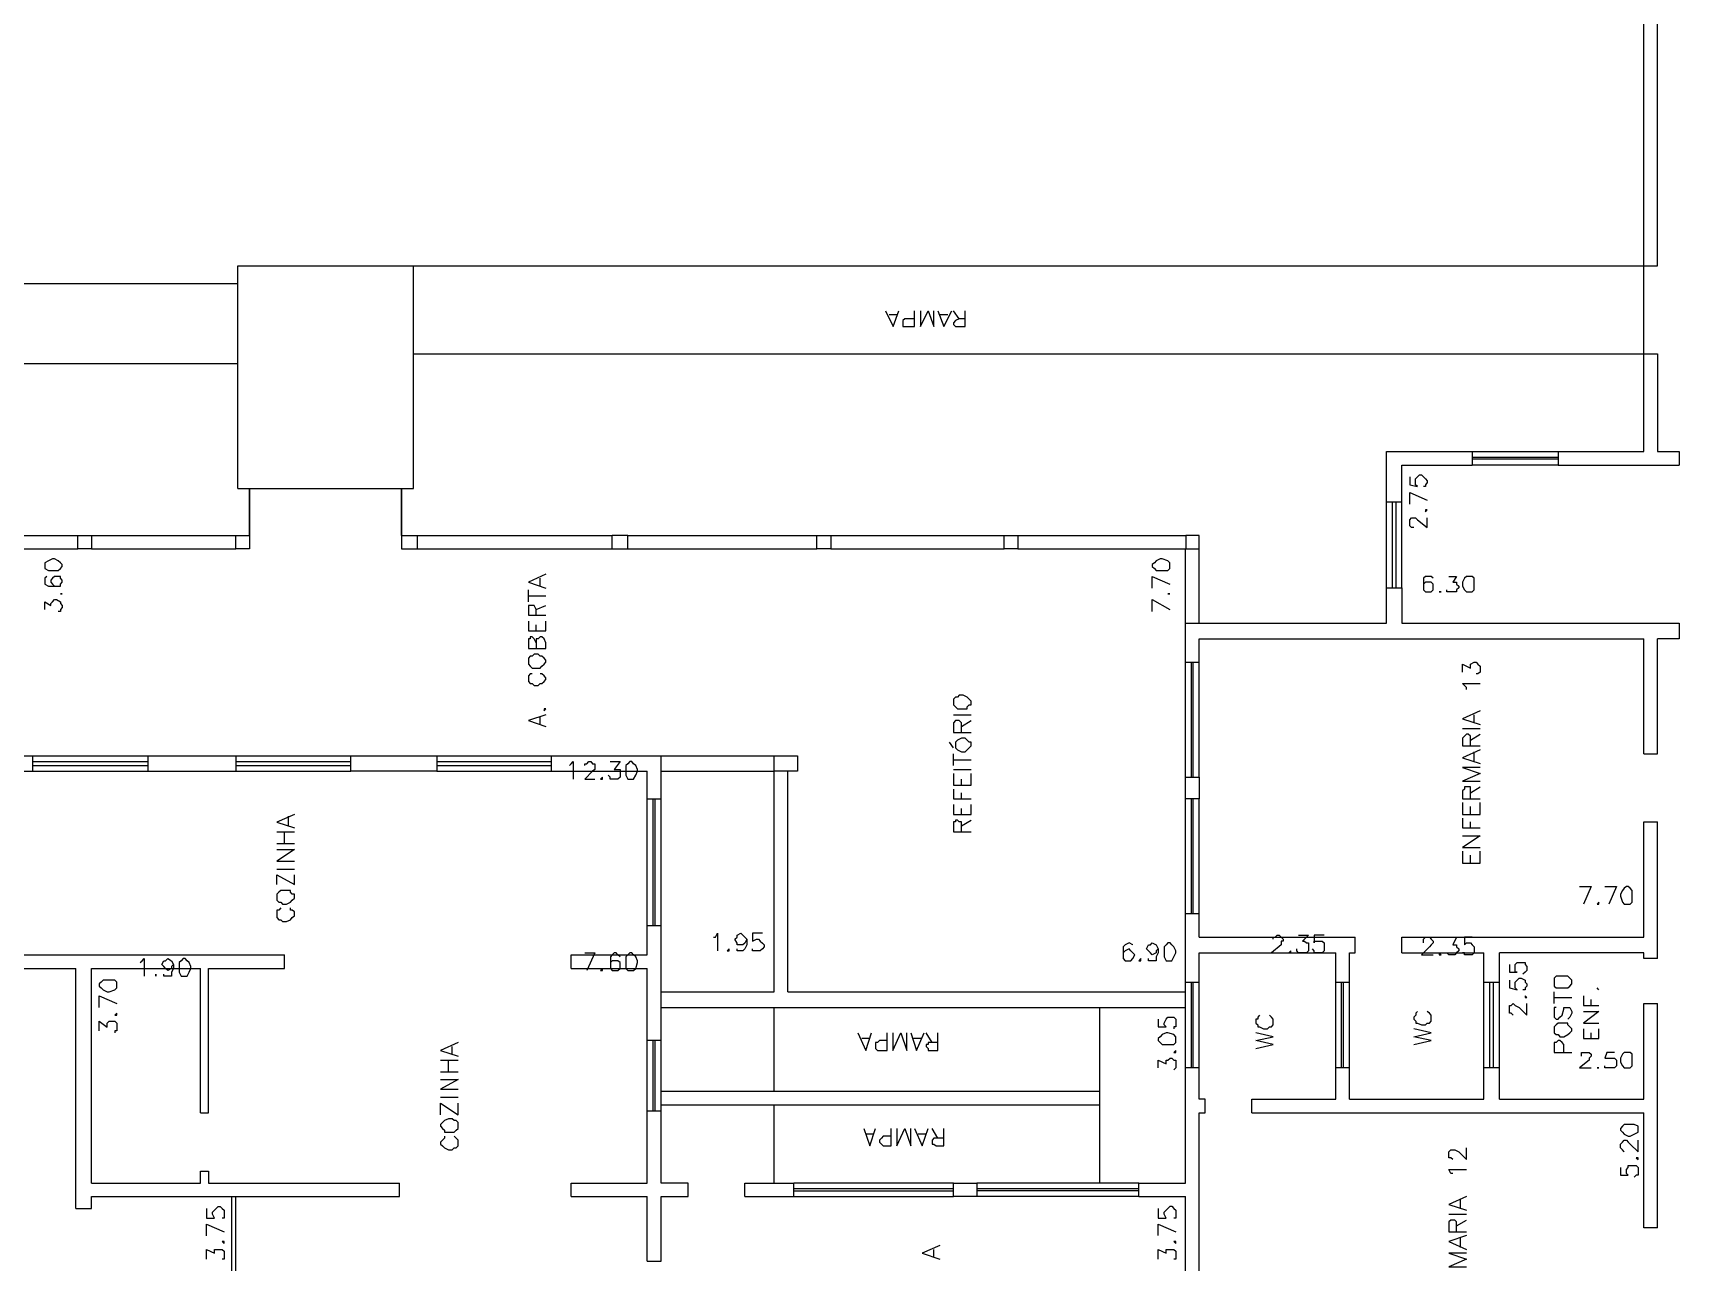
# Model space of a CAD drawing. Header units: millimetres. Extents: x -369 to -70, y -1414 to -1185.
# Drawn here: x -192.45 to -163.89, y -1303.03 to -1281.71 of the extents above; entities that cross this region are included whole.
import ezdxf

# ---------------------------------------------------------------- set-up
doc = ezdxf.new("R2010")
doc.units = ezdxf.units.MM
doc.header["$MEASUREMENT"] = 0
for name, color, linetype in [('10', 10, 'Continuous'), ('12', 12, 'Continuous'), ('50', 50, 'Continuous'), ('6', 6, 'Continuous'), ('8', 8, 'Continuous')]:
    doc.layers.add(name, color=color, linetype=linetype)

msp = doc.modelspace()

# ---------------------------------------------------------------- linework, layer by layer
at = {"layer": '10'}
for points in [[(-164.502, -1285.756), (-164.502, -1277.703)], [(-164.263, -1285.756), (-164.263, -1279.43)], [(-164.502, -1285.756), (-164.263, -1285.756)], [(-164.502, -1287.279), (-164.263, -1287.279)], [(-164.502, -1288.973), (-164.502, -1287.279)], [(-164.263, -1287.279), (-164.263, -1288.973), (-164.263, -1288.973), (-163.891, -1288.973), (-163.891, -1288.973), (-163.891, -1289.209)], [(-168.966, -1288.973), (-167.48, -1288.973)], [(-168.699, -1289.852), (-168.966, -1289.852), (-168.966, -1289.852), (-168.966, -1288.973)], [(-167.48, -1288.973), (-167.48, -1289.209)], [(-165.989, -1288.973), (-165.989, -1289.209)], [(-165.989, -1288.973), (-164.502, -1288.973)], [(-168.699, -1289.852), (-168.699, -1289.209), (-168.699, -1289.209), (-167.48, -1289.209)], [(-165.989, -1289.209), (-163.891, -1289.209)], [(-191.674, -1290.428), (-191.434, -1290.428)], [(-191.434, -1290.428), (-191.434, -1290.664), (-191.434, -1290.664), (-191.674, -1290.664), (-191.674, -1290.664), (-191.674, -1290.428)], [(-188.932, -1290.428), (-188.696, -1290.428)], [(-188.696, -1290.428), (-188.696, -1290.664), (-188.696, -1290.664), (-188.932, -1290.664), (-188.932, -1290.664), (-188.932, -1290.428)], [(-186.055, -1290.428), (-185.783, -1290.428)], [(-186.055, -1290.428), (-186.055, -1290.664), (-186.055, -1290.664), (-185.783, -1290.664), (-185.783, -1290.664), (-185.783, -1290.428)], [(-182.402, -1290.664), (-182.402, -1290.428)], [(-182.402, -1290.664), (-182.13, -1290.664), (-182.13, -1290.664), (-182.13, -1290.428), (-182.13, -1290.428), (-182.402, -1290.428)], [(-178.61, -1290.664), (-178.849, -1290.664), (-178.849, -1290.428), (-178.849, -1290.428), (-178.61, -1290.428), (-178.61, -1290.428), (-178.61, -1290.664)], [(-175.364, -1290.664), (-175.6, -1290.664), (-175.6, -1290.428), (-175.6, -1290.428), (-175.364, -1290.428), (-175.364, -1290.428), (-175.364, -1290.664)], [(-172.451, -1290.664), (-172.215, -1290.664), (-172.215, -1290.664), (-172.215, -1290.428), (-172.215, -1290.428), (-172.451, -1290.428), (-172.451, -1290.428), (-172.451, -1290.664)], [(-168.97, -1291.95), (-168.97, -1291.339), (-168.97, -1291.339), (-168.699, -1291.339), (-168.699, -1291.339), (-168.699, -1291.95)], [(-172.455, -1291.95), (-168.97, -1291.95)], [(-172.455, -1292.626), (-172.455, -1291.95)], [(-168.699, -1291.95), (-163.891, -1291.95)], [(-163.891, -1291.95), (-163.891, -1292.222), (-163.891, -1292.222), (-164.267, -1292.222)], [(-172.455, -1292.626), (-172.215, -1292.626), (-172.215, -1292.626), (-172.215, -1292.222)], [(-172.215, -1292.222), (-164.502, -1292.222)], [(-164.502, -1294.216), (-164.502, -1292.222)], [(-164.267, -1294.216), (-164.267, -1292.222)], [(-194.347, -1294.252), (-192.453, -1294.252)], [(-192.453, -1294.52), (-192.453, -1294.252)], [(-190.455, -1294.52), (-190.455, -1294.252), (-190.455, -1294.252), (-188.932, -1294.252), (-188.932, -1294.252), (-188.932, -1294.52)], [(-186.938, -1294.252), (-185.447, -1294.252), (-185.447, -1294.252), (-185.447, -1294.52), (-186.938, -1294.52), (-186.938, -1294.52), (-186.938, -1294.252)], [(-183.453, -1294.52), (-183.453, -1294.252)], [(-183.453, -1294.252), (-181.555, -1294.252)], [(-181.795, -1294.996), (-181.555, -1294.996), (-181.555, -1294.996), (-181.555, -1294.252)], [(-179.593, -1294.252), (-179.189, -1294.252), (-179.189, -1294.252), (-179.189, -1294.52), (-179.189, -1294.52), (-179.593, -1294.52), (-179.593, -1294.52), (-179.593, -1294.252)], [(-164.502, -1294.216), (-164.267, -1294.216)], [(-194.075, -1294.52), (-192.453, -1294.52)], [(-190.455, -1294.52), (-188.932, -1294.52)], [(-183.453, -1294.52), (-181.795, -1294.52)], [(-181.795, -1294.996), (-181.795, -1294.52)], [(-172.455, -1294.996), (-172.455, -1294.624), (-172.455, -1294.624), (-172.215, -1294.624), (-172.215, -1294.996), (-172.215, -1294.996), (-172.455, -1294.996)], [(-164.502, -1297.397), (-164.502, -1295.399)], [(-164.502, -1295.399), (-164.267, -1295.399)], [(-164.267, -1297.769), (-164.267, -1295.399)], [(-172.455, -1298.177), (-172.455, -1296.99)], [(-172.215, -1297.397), (-172.215, -1296.99), (-172.215, -1296.99), (-172.455, -1296.99)], [(-181.795, -1297.701), (-181.795, -1297.194)], [(-181.795, -1297.194), (-181.555, -1297.194)], [(-181.555, -1299.192), (-181.555, -1297.194)], [(-172.215, -1297.397), (-169.51, -1297.397)], [(-169.51, -1297.669), (-169.51, -1297.397)], [(-168.699, -1297.397), (-164.502, -1297.397)], [(-168.699, -1297.669), (-168.699, -1297.397)], [(-194.075, -1297.701), (-188.085, -1297.701)], [(-188.085, -1297.941), (-188.085, -1297.701)], [(-183.113, -1297.941), (-183.113, -1297.701)], [(-183.113, -1297.701), (-181.795, -1297.701)], [(-172.455, -1298.177), (-172.215, -1298.177), (-172.215, -1298.177), (-172.215, -1297.669)], [(-172.215, -1297.669), (-169.849, -1297.669)], [(-169.849, -1298.177), (-169.849, -1297.669)], [(-169.849, -1298.177), (-169.61, -1298.177), (-169.61, -1298.177), (-169.61, -1297.669), (-169.61, -1297.669), (-169.51, -1297.669)], [(-168.699, -1297.669), (-167.276, -1297.669)], [(-167.276, -1298.177), (-167.276, -1297.669)], [(-167.276, -1298.177), (-167.004, -1298.177), (-167.004, -1298.177), (-167.004, -1297.669)], [(-164.267, -1297.769), (-164.502, -1297.769), (-164.502, -1297.769), (-164.502, -1297.669), (-164.502, -1297.669), (-167.004, -1297.669)], [(-194.347, -1297.941), (-191.706, -1297.941)], [(-191.706, -1302.101), (-191.706, -1297.941)], [(-191.438, -1297.941), (-189.544, -1297.941)], [(-191.438, -1301.662), (-191.438, -1297.941)], [(-189.544, -1300.443), (-189.544, -1297.941)], [(-189.408, -1297.941), (-188.085, -1297.941)], [(-189.408, -1300.443), (-189.408, -1297.941)], [(-183.113, -1297.941), (-181.795, -1297.941)], [(-181.555, -1299.192), (-181.795, -1299.192), (-181.795, -1299.192), (-181.795, -1297.941)], [(-164.502, -1298.548), (-164.267, -1298.548)], [(-164.502, -1300.207), (-164.502, -1298.548)], [(-164.267, -1302.441), (-164.267, -1298.548)], [(-172.215, -1299.663), (-172.455, -1299.663)], [(-172.455, -1301.662), (-172.455, -1299.663)], [(-172.215, -1300.207), (-172.215, -1299.663)], [(-169.61, -1299.663), (-169.849, -1299.663)], [(-169.849, -1300.207), (-169.849, -1299.663)], [(-169.61, -1300.207), (-169.61, -1299.663)], [(-167.004, -1299.663), (-167.276, -1299.663)], [(-167.276, -1300.207), (-167.276, -1299.663)], [(-167.004, -1300.207), (-167.004, -1299.663)], [(-183.113, -1301.662), (-181.795, -1301.662), (-181.795, -1301.662), (-181.795, -1300.411), (-181.795, -1300.411), (-181.555, -1300.411)], [(-181.555, -1301.897), (-181.083, -1301.897), (-181.083, -1301.897), (-181.083, -1301.662), (-181.083, -1301.662), (-181.555, -1301.662), (-181.555, -1301.662), (-181.555, -1300.411)], [(-172.215, -1300.443), (-172.115, -1300.443), (-172.115, -1300.443), (-172.115, -1300.207), (-172.115, -1300.207), (-172.215, -1300.207)], [(-171.304, -1300.443), (-171.304, -1300.207)], [(-171.304, -1300.207), (-169.849, -1300.207)], [(-169.61, -1300.207), (-167.276, -1300.207)], [(-167.004, -1300.207), (-164.502, -1300.207)], [(-189.544, -1300.443), (-189.408, -1300.443)], [(-172.215, -1305.654), (-172.215, -1300.443)], [(-171.304, -1300.443), (-164.502, -1300.443)], [(-164.267, -1302.441), (-164.502, -1302.441), (-164.502, -1302.441), (-164.502, -1300.443)], [(-189.544, -1301.662), (-189.544, -1301.458), (-189.544, -1301.458), (-189.408, -1301.458), (-189.408, -1301.458), (-189.408, -1301.662)], [(-191.438, -1301.662), (-189.544, -1301.662)], [(-189.408, -1301.662), (-186.091, -1301.662)], [(-186.091, -1301.897), (-186.091, -1301.662)], [(-183.113, -1301.897), (-183.113, -1301.662)], [(-180.1, -1301.662), (-179.257, -1301.662)], [(-180.1, -1301.897), (-180.1, -1301.662)], [(-179.253, -1301.897), (-179.253, -1301.662)], [(-176.479, -1301.662), (-176.076, -1301.662), (-176.076, -1301.662), (-176.076, -1301.897), (-176.479, -1301.897), (-176.479, -1301.897), (-176.479, -1301.662)], [(-173.266, -1301.897), (-173.266, -1301.662), (-173.266, -1301.662), (-172.455, -1301.662)], [(-191.706, -1302.101), (-191.438, -1302.101), (-191.438, -1302.101), (-191.438, -1301.897)], [(-191.438, -1301.897), (-186.091, -1301.897)], [(-183.113, -1301.897), (-181.795, -1301.897)], [(-181.795, -1303.016), (-181.795, -1301.897)], [(-181.555, -1303.016), (-181.555, -1301.897)], [(-180.1, -1301.897), (-179.257, -1301.897)], [(-173.266, -1301.897), (-172.455, -1301.897)], [(-172.455, -1305.654), (-172.455, -1301.897)], [(-181.795, -1303.016), (-181.555, -1303.016)]]:
    msp.add_lwpolyline(points, dxfattribs=at)
at = {"layer": '12'}
for points in [[(-189, -1305.654), (-189, -1301.897)], [(-188.932, -1305.654), (-188.932, -1301.897)]]:
    msp.add_lwpolyline(points, dxfattribs=at)
at = {"layer": '50'}
for points in [[(-177.662, -1286.535), (-177.527, -1286.807), (-177.527, -1286.807), (-177.427, -1286.535)], [(-177.463, -1286.603), (-177.594, -1286.603)], [(-177.155, -1286.671), (-177.291, -1286.671), (-177.327, -1286.671), (-177.359, -1286.703), (-177.359, -1286.771), (-177.359, -1286.807), (-177.327, -1286.807), (-177.291, -1286.807), (-177.155, -1286.807), (-177.155, -1286.807), (-177.155, -1286.535)], [(-177.055, -1286.535), (-177.055, -1286.807), (-177.055, -1286.807), (-176.919, -1286.535), (-176.919, -1286.535), (-176.819, -1286.807), (-176.819, -1286.807), (-176.819, -1286.535)], [(-176.751, -1286.535), (-176.647, -1286.807), (-176.647, -1286.807), (-176.511, -1286.535)], [(-176.579, -1286.603), (-176.715, -1286.603)], [(-176.276, -1286.671), (-176.38, -1286.671), (-176.447, -1286.703), (-176.479, -1286.739), (-176.479, -1286.771), (-176.447, -1286.807), (-176.38, -1286.807), (-176.276, -1286.807), (-176.276, -1286.807), (-176.276, -1286.535)], [(-176.38, -1286.671), (-176.479, -1286.535)], [(-168.563, -1289.413), (-168.563, -1289.549), (-168.427, -1289.581), (-168.463, -1289.549), (-168.463, -1289.513), (-168.463, -1289.481), (-168.463, -1289.445), (-168.427, -1289.413), (-168.395, -1289.381), (-168.359, -1289.381), (-168.327, -1289.413), (-168.291, -1289.445), (-168.259, -1289.481), (-168.259, -1289.513), (-168.291, -1289.549), (-168.291, -1289.581), (-168.327, -1289.581)], [(-168.563, -1289.888), (-168.563, -1289.684), (-168.563, -1289.684), (-168.259, -1289.82)], [(-168.495, -1290.292), (-168.531, -1290.292), (-168.563, -1290.26), (-168.563, -1290.224), (-168.563, -1290.192), (-168.563, -1290.156), (-168.531, -1290.124), (-168.495, -1290.124), (-168.463, -1290.124), (-168.427, -1290.156), (-168.259, -1290.292), (-168.259, -1290.124)], [(-168.291, -1289.988), (-168.291, -1290.02), (-168.259, -1289.988), (-168.291, -1289.988)], [(-192.249, -1290.967), (-192.249, -1291.003), (-192.181, -1291.035), (-192.113, -1291.035), (-192.081, -1291.035), (-192.013, -1291.035), (-191.977, -1291.003), (-191.945, -1290.967), (-191.945, -1290.935), (-191.977, -1290.903), (-192.013, -1290.867), (-192.081, -1290.835), (-192.113, -1290.835), (-192.181, -1290.867), (-192.249, -1290.903), (-192.249, -1290.935), (-192.249, -1290.967)], [(-173.031, -1290.967), (-172.995, -1291.003), (-172.963, -1291.035), (-172.895, -1291.035), (-172.859, -1291.035), (-172.759, -1291.035), (-172.727, -1291.003), (-172.727, -1290.967), (-172.727, -1290.935), (-172.727, -1290.903), (-172.759, -1290.867), (-172.859, -1290.835), (-172.895, -1290.835), (-172.963, -1290.867), (-172.995, -1290.903), (-173.031, -1290.935), (-173.031, -1290.967)], [(-192.213, -1291.139), (-192.249, -1291.171), (-192.249, -1291.207), (-192.249, -1291.239), (-192.249, -1291.275), (-192.181, -1291.307), (-192.113, -1291.307), (-192.045, -1291.307), (-191.977, -1291.307), (-191.977, -1291.275), (-191.945, -1291.239), (-191.945, -1291.207), (-191.977, -1291.171), (-191.977, -1291.139), (-192.045, -1291.139), (-192.081, -1291.139), (-192.113, -1291.171), (-192.145, -1291.207), (-192.145, -1291.239), (-192.113, -1291.275), (-192.081, -1291.307), (-192.045, -1291.307)], [(-183.553, -1291.103), (-183.857, -1291.239), (-183.857, -1291.239), (-183.553, -1291.343)], [(-183.653, -1291.307), (-183.653, -1291.171)], [(-173.031, -1291.343), (-173.031, -1291.139), (-173.031, -1291.139), (-172.727, -1291.275)], [(-168.155, -1291.171), (-168.191, -1291.139), (-168.223, -1291.139), (-168.259, -1291.139), (-168.291, -1291.139), (-168.327, -1291.171), (-168.327, -1291.239), (-168.327, -1291.339), (-168.327, -1291.375), (-168.291, -1291.407), (-168.259, -1291.407), (-168.223, -1291.407), (-168.191, -1291.407), (-168.155, -1291.375), (-168.155, -1291.339), (-168.155, -1291.275), (-168.191, -1291.239), (-168.223, -1291.239), (-168.259, -1291.239), (-168.291, -1291.239), (-168.327, -1291.275), (-168.327, -1291.339)], [(-167.887, -1291.139), (-167.751, -1291.139), (-167.819, -1291.239), (-167.783, -1291.239), (-167.751, -1291.239), (-167.751, -1291.275), (-167.715, -1291.307), (-167.715, -1291.339), (-167.751, -1291.375), (-167.751, -1291.407), (-167.819, -1291.407), (-167.851, -1291.407), (-167.887, -1291.407), (-167.919, -1291.407), (-167.919, -1291.375)], [(-167.548, -1291.139), (-167.58, -1291.139), (-167.616, -1291.171), (-167.647, -1291.239), (-167.647, -1291.307), (-167.616, -1291.375), (-167.58, -1291.407), (-167.548, -1291.407), (-167.512, -1291.407), (-167.48, -1291.407), (-167.448, -1291.375), (-167.448, -1291.307), (-167.448, -1291.239), (-167.448, -1291.171), (-167.48, -1291.139), (-167.512, -1291.139), (-167.548, -1291.139)], [(-192.249, -1291.715), (-192.249, -1291.579), (-192.145, -1291.647), (-192.145, -1291.611), (-192.113, -1291.579), (-192.081, -1291.543), (-192.045, -1291.543), (-191.977, -1291.579), (-191.977, -1291.611), (-191.945, -1291.647), (-191.945, -1291.679), (-191.977, -1291.715), (-191.977, -1291.747), (-192.013, -1291.747)], [(-191.977, -1291.443), (-191.977, -1291.443), (-191.945, -1291.443), (-191.977, -1291.443)], [(-183.857, -1291.579), (-183.857, -1291.375)], [(-183.857, -1291.475), (-183.553, -1291.475)], [(-173.031, -1291.747), (-173.031, -1291.543), (-173.031, -1291.543), (-172.727, -1291.715)], [(-172.759, -1291.443), (-172.727, -1291.443), (-172.759, -1291.443)], [(-168.019, -1291.407), (-168.055, -1291.407), (-168.019, -1291.407)], [(-183.721, -1291.815), (-183.721, -1291.715), (-183.757, -1291.647), (-183.789, -1291.647), (-183.825, -1291.647), (-183.857, -1291.647), (-183.857, -1291.715), (-183.857, -1291.815), (-183.857, -1291.815), (-183.553, -1291.815)], [(-183.721, -1291.715), (-183.553, -1291.647)], [(-183.857, -1291.914), (-183.857, -1292.086), (-183.857, -1292.086), (-183.553, -1292.086)], [(-183.721, -1292.086), (-183.721, -1291.982)], [(-183.553, -1292.086), (-183.553, -1291.914)], [(-183.721, -1292.29), (-183.757, -1292.222), (-183.789, -1292.186), (-183.825, -1292.186), (-183.825, -1292.222), (-183.857, -1292.222), (-183.857, -1292.29), (-183.857, -1292.39), (-183.857, -1292.39), (-183.553, -1292.39), (-183.553, -1292.39), (-183.553, -1292.29), (-183.585, -1292.222), (-183.621, -1292.186), (-183.653, -1292.186), (-183.689, -1292.222), (-183.721, -1292.222), (-183.721, -1292.29), (-183.721, -1292.39)], [(-183.857, -1292.626), (-183.857, -1292.662), (-183.825, -1292.694), (-183.789, -1292.73), (-183.757, -1292.73), (-183.689, -1292.73), (-183.653, -1292.73), (-183.621, -1292.694), (-183.585, -1292.662), (-183.553, -1292.626), (-183.553, -1292.594), (-183.585, -1292.558), (-183.621, -1292.526), (-183.653, -1292.526), (-183.689, -1292.49), (-183.757, -1292.49), (-183.789, -1292.526), (-183.825, -1292.526), (-183.857, -1292.558), (-183.857, -1292.594), (-183.857, -1292.626)], [(-167.647, -1292.798), (-167.647, -1292.662), (-167.512, -1292.73), (-167.512, -1292.694), (-167.512, -1292.662), (-167.444, -1292.626), (-167.412, -1292.626), (-167.38, -1292.662), (-167.344, -1292.694), (-167.344, -1292.73), (-167.344, -1292.762), (-167.344, -1292.798), (-167.38, -1292.83), (-167.412, -1292.83)], [(-183.789, -1292.83), (-183.825, -1292.83), (-183.857, -1292.866), (-183.857, -1292.898), (-183.857, -1292.93), (-183.857, -1292.965), (-183.825, -1292.997), (-183.789, -1292.997), (-183.757, -1293.033), (-183.689, -1293.033), (-183.653, -1292.997), (-183.621, -1292.997), (-183.585, -1292.965), (-183.553, -1292.93), (-183.553, -1292.898), (-183.585, -1292.866), (-183.621, -1292.83), (-183.653, -1292.83)], [(-167.58, -1293.101), (-167.58, -1293.065), (-167.647, -1292.997), (-167.344, -1292.997)], [(-176.479, -1293.369), (-176.479, -1293.369), (-176.447, -1293.405), (-176.412, -1293.437), (-176.38, -1293.437), (-176.312, -1293.437), (-176.244, -1293.437), (-176.244, -1293.405), (-176.208, -1293.369), (-176.176, -1293.369), (-176.176, -1293.305), (-176.208, -1293.269), (-176.244, -1293.237), (-176.312, -1293.201), (-176.38, -1293.201), (-176.412, -1293.237), (-176.447, -1293.237), (-176.479, -1293.269), (-176.479, -1293.305), (-176.479, -1293.369)], [(-183.553, -1293.541), (-183.857, -1293.641), (-183.857, -1293.641), (-183.553, -1293.745)], [(-183.653, -1293.709), (-183.653, -1293.573)], [(-183.585, -1293.437), (-183.585, -1293.473), (-183.553, -1293.437), (-183.585, -1293.437)], [(-176.479, -1293.541), (-176.176, -1293.541)], [(-167.344, -1293.473), (-167.647, -1293.609), (-167.647, -1293.609), (-167.344, -1293.709)], [(-167.444, -1293.677), (-167.444, -1293.541)], [(-176.344, -1293.845), (-176.344, -1293.709), (-176.344, -1293.677), (-176.38, -1293.641), (-176.412, -1293.641), (-176.447, -1293.641), (-176.479, -1293.677), (-176.479, -1293.709), (-176.479, -1293.845), (-176.479, -1293.845), (-176.176, -1293.845)], [(-176.344, -1293.745), (-176.176, -1293.641)], [(-167.647, -1293.777), (-167.344, -1293.777)], [(-176.479, -1294.116), (-176.547, -1294.013)], [(-176.447, -1294.08), (-176.447, -1294.116), (-176.412, -1294.148), (-176.344, -1294.184), (-176.276, -1294.184), (-176.244, -1294.148), (-176.208, -1294.116), (-176.176, -1294.08), (-176.176, -1294.013), (-176.208, -1294.013), (-176.244, -1293.981), (-176.276, -1293.945), (-176.344, -1293.945), (-176.412, -1293.981), (-176.447, -1294.013), (-176.447, -1294.08)], [(-167.512, -1294.08), (-167.512, -1293.945), (-167.512, -1293.913), (-167.548, -1293.877), (-167.58, -1293.877), (-167.616, -1293.913), (-167.647, -1293.945), (-167.647, -1294.08), (-167.647, -1294.08), (-167.344, -1294.08)], [(-167.512, -1293.981), (-167.344, -1293.877)], [(-183.145, -1294.42), (-183.113, -1294.388), (-183.077, -1294.352), (-183.077, -1294.656)], [(-182.878, -1294.42), (-182.878, -1294.42), (-182.878, -1294.388), (-182.842, -1294.388), (-182.81, -1294.352), (-182.774, -1294.352), (-182.742, -1294.388), (-182.706, -1294.388), (-182.706, -1294.42), (-182.706, -1294.452), (-182.706, -1294.488), (-182.742, -1294.52), (-182.878, -1294.656), (-182.706, -1294.656)], [(-182.438, -1294.352), (-182.266, -1294.352), (-182.37, -1294.488), (-182.334, -1294.488), (-182.302, -1294.488), (-182.266, -1294.488), (-182.266, -1294.556), (-182.266, -1294.624), (-182.302, -1294.656), (-182.334, -1294.656), (-182.402, -1294.656), (-182.438, -1294.656), (-182.438, -1294.624), (-182.47, -1294.588)], [(-182.098, -1294.352), (-182.13, -1294.388), (-182.166, -1294.42), (-182.166, -1294.488), (-182.166, -1294.52), (-182.166, -1294.588), (-182.13, -1294.656), (-182.098, -1294.656), (-182.062, -1294.656), (-182.03, -1294.656), (-181.994, -1294.588), (-181.962, -1294.52), (-181.962, -1294.488), (-181.994, -1294.42), (-182.03, -1294.388), (-182.062, -1294.352), (-182.098, -1294.352)], [(-176.479, -1294.42), (-176.479, -1294.216)], [(-176.479, -1294.32), (-176.176, -1294.32)], [(-167.344, -1294.148), (-167.647, -1294.284), (-167.647, -1294.284), (-167.344, -1294.384)], [(-167.444, -1294.352), (-167.444, -1294.184)], [(-182.57, -1294.624), (-182.606, -1294.656), (-182.57, -1294.656), (-182.57, -1294.624)], [(-176.479, -1294.488), (-176.176, -1294.488)], [(-176.479, -1294.556), (-176.479, -1294.76), (-176.479, -1294.76), (-176.176, -1294.76)], [(-176.344, -1294.76), (-176.344, -1294.656)], [(-176.176, -1294.76), (-176.176, -1294.556)], [(-167.344, -1294.452), (-167.647, -1294.452), (-167.647, -1294.452), (-167.344, -1294.556), (-167.344, -1294.556), (-167.647, -1294.692), (-167.647, -1294.692), (-167.344, -1294.692)], [(-176.479, -1294.828), (-176.479, -1294.996), (-176.479, -1294.996), (-176.176, -1294.996)], [(-176.344, -1294.996), (-176.344, -1294.892)], [(-167.512, -1294.996), (-167.512, -1294.86), (-167.512, -1294.828), (-167.512, -1294.792), (-167.548, -1294.792), (-167.58, -1294.792), (-167.616, -1294.792), (-167.616, -1294.828), (-167.647, -1294.86), (-167.647, -1294.996), (-167.647, -1294.996), (-167.344, -1294.996)], [(-167.512, -1294.892), (-167.344, -1294.792)], [(-187.917, -1295.267), (-188.221, -1295.403), (-188.221, -1295.403), (-187.917, -1295.503)], [(-176.479, -1295.096), (-176.479, -1295.267), (-176.479, -1295.267), (-176.176, -1295.267)], [(-176.344, -1295.267), (-176.344, -1295.163)], [(-176.176, -1295.267), (-176.176, -1295.096)], [(-167.647, -1295.064), (-167.647, -1295.267), (-167.647, -1295.267), (-167.344, -1295.267)], [(-167.512, -1295.267), (-167.512, -1295.132)], [(-167.344, -1295.267), (-167.344, -1295.064)], [(-188.221, -1295.571), (-187.917, -1295.571)], [(-188.085, -1295.775), (-188.085, -1295.571)], [(-188.021, -1295.467), (-188.021, -1295.299)], [(-176.344, -1295.571), (-176.344, -1295.467), (-176.344, -1295.399), (-176.38, -1295.399), (-176.412, -1295.367), (-176.447, -1295.367), (-176.447, -1295.399), (-176.479, -1295.399), (-176.479, -1295.467), (-176.479, -1295.571), (-176.479, -1295.571), (-176.176, -1295.571)], [(-176.344, -1295.467), (-176.176, -1295.367)], [(-167.647, -1295.335), (-167.647, -1295.503), (-167.647, -1295.503), (-167.344, -1295.503)], [(-167.512, -1295.503), (-167.512, -1295.399)], [(-188.221, -1295.775), (-187.917, -1295.775)], [(-167.647, -1295.639), (-167.344, -1295.639), (-167.344, -1295.639), (-167.647, -1295.843), (-167.647, -1295.843), (-167.344, -1295.843)], [(-188.221, -1295.875), (-187.917, -1295.875), (-187.917, -1295.875), (-188.221, -1296.079), (-188.221, -1296.079), (-187.917, -1296.079)], [(-167.647, -1295.907), (-167.647, -1296.111), (-167.647, -1296.111), (-167.344, -1296.111)], [(-167.512, -1296.111), (-167.512, -1295.975)], [(-167.344, -1296.111), (-167.344, -1295.907)], [(-188.221, -1296.215), (-187.917, -1296.215)], [(-188.221, -1296.482), (-188.221, -1296.314), (-188.221, -1296.314), (-187.917, -1296.482), (-187.917, -1296.482), (-187.917, -1296.314)], [(-188.221, -1296.722), (-188.221, -1296.754), (-188.189, -1296.79), (-188.153, -1296.79), (-188.121, -1296.822), (-188.053, -1296.822), (-187.985, -1296.79), (-187.953, -1296.754), (-187.917, -1296.722), (-187.917, -1296.654), (-187.953, -1296.654), (-187.985, -1296.618), (-187.985, -1296.586), (-188.053, -1296.586), (-188.121, -1296.586), (-188.153, -1296.586), (-188.189, -1296.618), (-188.221, -1296.654), (-188.221, -1296.722)], [(-165.617, -1296.518), (-165.414, -1296.518), (-165.414, -1296.518), (-165.549, -1296.822)], [(-165.178, -1296.518), (-164.974, -1296.518), (-164.974, -1296.518), (-165.11, -1296.822)], [(-164.806, -1296.518), (-164.842, -1296.55), (-164.874, -1296.586), (-164.906, -1296.654), (-164.906, -1296.686), (-164.874, -1296.79), (-164.842, -1296.822), (-164.806, -1296.822), (-164.774, -1296.822), (-164.738, -1296.822), (-164.706, -1296.79), (-164.706, -1296.686), (-164.706, -1296.654), (-164.706, -1296.586), (-164.738, -1296.55), (-164.774, -1296.518), (-164.806, -1296.518)], [(-188.153, -1296.89), (-188.189, -1296.926), (-188.221, -1296.926), (-188.221, -1296.958), (-188.221, -1297.026), (-188.221, -1297.058), (-188.189, -1297.094), (-188.153, -1297.094), (-188.121, -1297.126), (-188.053, -1297.126), (-187.985, -1297.094), (-187.953, -1297.058), (-187.917, -1297.026), (-187.917, -1296.958), (-187.953, -1296.926), (-187.985, -1296.926), (-187.985, -1296.89)], [(-165.282, -1296.79), (-165.314, -1296.822), (-165.282, -1296.822), (-165.282, -1296.79)], [(-180.644, -1297.397), (-180.608, -1297.397), (-180.576, -1297.33), (-180.576, -1297.633)], [(-180.068, -1297.433), (-180.1, -1297.501), (-180.136, -1297.533), (-180.168, -1297.533), (-180.236, -1297.533), (-180.236, -1297.501), (-180.272, -1297.433), (-180.236, -1297.397), (-180.236, -1297.365), (-180.168, -1297.33), (-180.136, -1297.365), (-180.1, -1297.397), (-180.068, -1297.433), (-180.068, -1297.533), (-180.1, -1297.601), (-180.136, -1297.633), (-180.168, -1297.633), (-180.204, -1297.633), (-180.236, -1297.633), (-180.236, -1297.601)], [(-179.796, -1297.33), (-179.968, -1297.33), (-179.968, -1297.465), (-179.9, -1297.433), (-179.864, -1297.433), (-179.832, -1297.465), (-179.796, -1297.501), (-179.764, -1297.533), (-179.764, -1297.565), (-179.796, -1297.601), (-179.832, -1297.633), (-179.864, -1297.633), (-179.9, -1297.633), (-179.968, -1297.633), (-179.968, -1297.601)], [(-173.366, -1297.533), (-173.366, -1297.533), (-173.434, -1297.497), (-173.502, -1297.533), (-173.538, -1297.565), (-173.538, -1297.633), (-173.538, -1297.701), (-173.538, -1297.769), (-173.502, -1297.805), (-173.434, -1297.805), (-173.402, -1297.805), (-173.366, -1297.769), (-173.334, -1297.701), (-173.366, -1297.669), (-173.402, -1297.633), (-173.434, -1297.601), (-173.502, -1297.633), (-173.538, -1297.669), (-173.538, -1297.701)], [(-172.927, -1297.601), (-172.963, -1297.633), (-172.963, -1297.669), (-173.031, -1297.701), (-173.063, -1297.669), (-173.095, -1297.633), (-173.131, -1297.601), (-173.095, -1297.533), (-173.063, -1297.533), (-173.031, -1297.497), (-172.963, -1297.533), (-172.927, -1297.601), (-172.927, -1297.669), (-172.963, -1297.737), (-172.963, -1297.805), (-173.031, -1297.805), (-173.063, -1297.805), (-173.095, -1297.805), (-173.095, -1297.769)], [(-172.759, -1297.497), (-172.791, -1297.533), (-172.827, -1297.565), (-172.827, -1297.633), (-172.827, -1297.669), (-172.827, -1297.737), (-172.791, -1297.805), (-172.759, -1297.805), (-172.723, -1297.805), (-172.691, -1297.805), (-172.655, -1297.737), (-172.623, -1297.669), (-172.623, -1297.633), (-172.655, -1297.565), (-172.691, -1297.533), (-172.723, -1297.497), (-172.759, -1297.497)], [(-170.933, -1297.433), (-170.933, -1297.433), (-170.933, -1297.397), (-170.897, -1297.397), (-170.865, -1297.365), (-170.829, -1297.365), (-170.797, -1297.397), (-170.761, -1297.433), (-170.761, -1297.465), (-170.797, -1297.465), (-170.797, -1297.533), (-170.964, -1297.669), (-170.761, -1297.669)], [(-170.493, -1297.365), (-170.321, -1297.365), (-170.425, -1297.465), (-170.389, -1297.465), (-170.357, -1297.497), (-170.321, -1297.497), (-170.321, -1297.565), (-170.321, -1297.633), (-170.357, -1297.669), (-170.425, -1297.669), (-170.457, -1297.669), (-170.493, -1297.669), (-170.525, -1297.633), (-170.525, -1297.601)], [(-170.049, -1297.365), (-170.221, -1297.365), (-170.221, -1297.497), (-170.221, -1297.465), (-170.153, -1297.465), (-170.117, -1297.465), (-170.085, -1297.465), (-170.049, -1297.497), (-170.049, -1297.565), (-170.049, -1297.633), (-170.085, -1297.669), (-170.117, -1297.669), (-170.153, -1297.669), (-170.221, -1297.669), (-170.221, -1297.633), (-170.253, -1297.601)], [(-168.327, -1297.497), (-168.327, -1297.465), (-168.327, -1297.429), (-168.291, -1297.397), (-168.223, -1297.397), (-168.191, -1297.429), (-168.155, -1297.465), (-168.155, -1297.497), (-168.191, -1297.533), (-168.223, -1297.565), (-168.359, -1297.701), (-168.155, -1297.701)], [(-167.887, -1297.397), (-167.751, -1297.397), (-167.819, -1297.533), (-167.783, -1297.533), (-167.751, -1297.533), (-167.751, -1297.565), (-167.715, -1297.601), (-167.715, -1297.633), (-167.751, -1297.669), (-167.783, -1297.701), (-167.819, -1297.701), (-167.851, -1297.701), (-167.887, -1297.701), (-167.919, -1297.669)], [(-167.48, -1297.397), (-167.616, -1297.397), (-167.616, -1297.533), (-167.58, -1297.497), (-167.512, -1297.497), (-167.48, -1297.533), (-167.448, -1297.565), (-167.448, -1297.601), (-167.448, -1297.633), (-167.448, -1297.669), (-167.48, -1297.701), (-167.512, -1297.701), (-167.58, -1297.701), (-167.616, -1297.701), (-167.616, -1297.669), (-167.647, -1297.669)], [(-190.591, -1297.837), (-190.559, -1297.805), (-190.523, -1297.769), (-190.523, -1298.073)], [(-190.015, -1297.873), (-190.051, -1297.905), (-190.051, -1297.941), (-190.115, -1297.973), (-190.151, -1297.941), (-190.183, -1297.905), (-190.219, -1297.873), (-190.183, -1297.805), (-190.151, -1297.805), (-190.115, -1297.769), (-190.051, -1297.805), (-190.015, -1297.873), (-190.015, -1297.941), (-190.051, -1298.005), (-190.051, -1298.073), (-190.115, -1298.073), (-190.151, -1298.073), (-190.183, -1298.073), (-190.183, -1298.041)], [(-189.847, -1297.769), (-189.879, -1297.805), (-189.915, -1297.837), (-189.915, -1297.905), (-189.915, -1297.941), (-189.915, -1298.005), (-189.879, -1298.073), (-189.847, -1298.073), (-189.811, -1298.073), (-189.779, -1298.073), (-189.743, -1298.005), (-189.711, -1297.941), (-189.711, -1297.905), (-189.743, -1297.837), (-189.779, -1297.805), (-189.811, -1297.769), (-189.847, -1297.769)], [(-182.878, -1297.669), (-182.706, -1297.669), (-182.706, -1297.669), (-182.842, -1297.973)], [(-182.266, -1297.737), (-182.302, -1297.701), (-182.334, -1297.669), (-182.37, -1297.669), (-182.402, -1297.701), (-182.434, -1297.737), (-182.434, -1297.805), (-182.434, -1297.873), (-182.434, -1297.941), (-182.402, -1297.973), (-182.37, -1297.973), (-182.334, -1297.973), (-182.302, -1297.973), (-182.266, -1297.941), (-182.266, -1297.905), (-182.266, -1297.873), (-182.266, -1297.837), (-182.302, -1297.805), (-182.334, -1297.805), (-182.37, -1297.805), (-182.402, -1297.805), (-182.434, -1297.837), (-182.434, -1297.873)], [(-182.098, -1297.669), (-182.13, -1297.701), (-182.166, -1297.737), (-182.166, -1297.805), (-182.166, -1297.837), (-182.166, -1297.941), (-182.13, -1297.973), (-182.098, -1297.973), (-182.062, -1297.973), (-182.03, -1297.973), (-181.994, -1297.941), (-181.962, -1297.837), (-181.962, -1297.805), (-181.994, -1297.737), (-182.03, -1297.701), (-182.062, -1297.669), (-182.098, -1297.669)], [(-180.372, -1297.601), (-180.408, -1297.633), (-180.372, -1297.633), (-180.372, -1297.601)], [(-173.23, -1297.769), (-173.266, -1297.805), (-173.23, -1297.805), (-173.23, -1297.769)], [(-170.625, -1297.633), (-170.661, -1297.669), (-170.625, -1297.669), (-170.625, -1297.633)], [(-168.055, -1297.669), (-168.055, -1297.701), (-168.019, -1297.701), (-168.055, -1297.669)], [(-166.836, -1297.873), (-166.836, -1298.005), (-166.7, -1298.005), (-166.736, -1298.005), (-166.736, -1297.973), (-166.736, -1297.905), (-166.736, -1297.873), (-166.7, -1297.837), (-166.668, -1297.837), (-166.632, -1297.837), (-166.564, -1297.837), (-166.564, -1297.873), (-166.533, -1297.905), (-166.533, -1297.973), (-166.564, -1298.005), (-166.6, -1298.041)], [(-191.302, -1298.245), (-191.266, -1298.277), (-191.234, -1298.313), (-191.166, -1298.345), (-191.13, -1298.345), (-191.03, -1298.313), (-190.998, -1298.277), (-190.998, -1298.245), (-190.998, -1298.209), (-190.998, -1298.177), (-191.03, -1298.141), (-191.13, -1298.141), (-191.166, -1298.141), (-191.234, -1298.141), (-191.266, -1298.177), (-191.302, -1298.209), (-191.302, -1298.245)], [(-190.319, -1298.041), (-190.319, -1298.073), (-190.319, -1298.041)], [(-182.57, -1297.941), (-182.606, -1297.973), (-182.57, -1297.973), (-182.57, -1297.941)], [(-166.836, -1298.141), (-166.836, -1298.277), (-166.7, -1298.313), (-166.736, -1298.277), (-166.736, -1298.245), (-166.736, -1298.209), (-166.736, -1298.177), (-166.7, -1298.141), (-166.668, -1298.109), (-166.632, -1298.109), (-166.564, -1298.141), (-166.564, -1298.177), (-166.533, -1298.209), (-166.533, -1298.245), (-166.564, -1298.277), (-166.564, -1298.313), (-166.6, -1298.313)], [(-166.057, -1298.209), (-166.057, -1298.245), (-166.025, -1298.277), (-165.989, -1298.277), (-165.957, -1298.277), (-165.889, -1298.277), (-165.821, -1298.277), (-165.789, -1298.245), (-165.753, -1298.209), (-165.753, -1298.141), (-165.789, -1298.109), (-165.821, -1298.073), (-165.889, -1298.073), (-165.957, -1298.073), (-165.989, -1298.073), (-166.025, -1298.073), (-166.057, -1298.109), (-166.057, -1298.141), (-166.057, -1298.209)], [(-191.302, -1298.616), (-191.302, -1298.413), (-191.302, -1298.413), (-190.998, -1298.548)], [(-166.564, -1298.445), (-166.564, -1298.445), (-166.533, -1298.445), (-166.564, -1298.413), (-166.564, -1298.445)], [(-166.057, -1298.548), (-166.057, -1298.345)], [(-165.549, -1298.413), (-165.549, -1298.58), (-165.549, -1298.58), (-165.282, -1298.58)], [(-165.282, -1298.313), (-165.314, -1298.277)], [(-168.427, -1298.684), (-168.459, -1298.716), (-168.459, -1298.752), (-168.495, -1298.784), (-168.495, -1298.82), (-168.459, -1298.852), (-168.459, -1298.888), (-168.427, -1298.888), (-168.359, -1298.92), (-168.291, -1298.92), (-168.259, -1298.888), (-168.223, -1298.888), (-168.191, -1298.852), (-168.191, -1298.82), (-168.191, -1298.784), (-168.191, -1298.752), (-168.223, -1298.716), (-168.259, -1298.684)], [(-166.768, -1298.752), (-166.768, -1298.752), (-166.804, -1298.716), (-166.836, -1298.716), (-166.836, -1298.684), (-166.836, -1298.616), (-166.836, -1298.58), (-166.804, -1298.58), (-166.768, -1298.548), (-166.736, -1298.58), (-166.668, -1298.616), (-166.533, -1298.752), (-166.533, -1298.548)], [(-166.057, -1298.445), (-165.753, -1298.445)], [(-166.025, -1298.616), (-166.057, -1298.616), (-166.057, -1298.684), (-166.057, -1298.716), (-166.057, -1298.784), (-166.025, -1298.82), (-165.989, -1298.82), (-165.957, -1298.784), (-165.921, -1298.752), (-165.889, -1298.648), (-165.889, -1298.616), (-165.857, -1298.616), (-165.821, -1298.616), (-165.789, -1298.616), (-165.753, -1298.684), (-165.753, -1298.716), (-165.789, -1298.784), (-165.821, -1298.82)], [(-165.549, -1298.684), (-165.282, -1298.684), (-165.282, -1298.684), (-165.549, -1298.888), (-165.549, -1298.888), (-165.282, -1298.888)], [(-165.414, -1298.58), (-165.414, -1298.48)], [(-191.302, -1299.02), (-191.302, -1298.852), (-191.166, -1298.956), (-191.166, -1298.92), (-191.166, -1298.888), (-191.13, -1298.852), (-191.098, -1298.852), (-191.066, -1298.852), (-191.03, -1298.852), (-190.998, -1298.888), (-190.998, -1298.92), (-190.998, -1298.988), (-190.998, -1299.02), (-191.03, -1299.02), (-191.03, -1299.056)], [(-191.03, -1298.752), (-190.998, -1298.752), (-190.998, -1298.716), (-191.03, -1298.752)], [(-172.927, -1298.82), (-172.927, -1298.952), (-172.791, -1298.952), (-172.827, -1298.92), (-172.827, -1298.888), (-172.791, -1298.82), (-172.759, -1298.784), (-172.723, -1298.784), (-172.691, -1298.784), (-172.655, -1298.784), (-172.623, -1298.82), (-172.623, -1298.888), (-172.623, -1298.92), (-172.623, -1298.952), (-172.655, -1298.952), (-172.655, -1298.988)], [(-171.168, -1298.752), (-171.2, -1298.784), (-171.2, -1298.82), (-171.236, -1298.82), (-171.236, -1298.888), (-171.2, -1298.92), (-171.2, -1298.952), (-171.168, -1298.952), (-171.1, -1298.988), (-171.032, -1298.988), (-171, -1298.952), (-170.964, -1298.952), (-170.933, -1298.92), (-170.933, -1298.888), (-170.933, -1298.82), (-170.964, -1298.784), (-171, -1298.752)], [(-168.495, -1299.26), (-168.191, -1299.192), (-168.191, -1299.192), (-168.495, -1299.124), (-168.495, -1299.124), (-168.191, -1299.056), (-168.191, -1299.056), (-168.495, -1298.988)], [(-166.057, -1299.02), (-166.057, -1299.056), (-166.025, -1299.088), (-165.989, -1299.088), (-165.957, -1299.124), (-165.889, -1299.124), (-165.821, -1299.088), (-165.789, -1299.056), (-165.753, -1299.02), (-165.753, -1298.988), (-165.789, -1298.952), (-165.821, -1298.92), (-165.821, -1298.888), (-165.889, -1298.888), (-165.957, -1298.888), (-165.989, -1298.888), (-166.025, -1298.92), (-166.057, -1298.952), (-166.057, -1298.988), (-166.057, -1299.02)], [(-165.549, -1298.988), (-165.549, -1299.156), (-165.549, -1299.156), (-165.282, -1299.156)], [(-165.282, -1299.156), (-165.282, -1298.988)], [(-185.076, -1299.224), (-185.379, -1299.36), (-185.379, -1299.36), (-185.076, -1299.464)], [(-178.138, -1299.056), (-178.002, -1299.36), (-178.002, -1299.36), (-177.902, -1299.056)], [(-177.934, -1299.156), (-178.07, -1299.156)], [(-177.63, -1299.192), (-177.766, -1299.192), (-177.798, -1299.224), (-177.834, -1299.224), (-177.834, -1299.26), (-177.834, -1299.292), (-177.834, -1299.328), (-177.798, -1299.36), (-177.766, -1299.36), (-177.63, -1299.36), (-177.63, -1299.36), (-177.63, -1299.056)], [(-177.531, -1299.056), (-177.531, -1299.36), (-177.531, -1299.36), (-177.395, -1299.056), (-177.395, -1299.056), (-177.291, -1299.36), (-177.291, -1299.36), (-177.291, -1299.056)], [(-177.223, -1299.056), (-177.123, -1299.36), (-177.123, -1299.36), (-176.987, -1299.056)], [(-177.023, -1299.156), (-177.191, -1299.156)], [(-176.751, -1299.224), (-176.851, -1299.224), (-176.919, -1299.224), (-176.919, -1299.26), (-176.955, -1299.26), (-176.955, -1299.292), (-176.919, -1299.328), (-176.919, -1299.36), (-176.851, -1299.36), (-176.751, -1299.36), (-176.751, -1299.36), (-176.751, -1299.056)], [(-176.851, -1299.224), (-176.955, -1299.056)], [(-172.927, -1299.192), (-172.895, -1299.224), (-172.859, -1299.26), (-172.791, -1299.26), (-172.759, -1299.26), (-172.655, -1299.26), (-172.623, -1299.224), (-172.623, -1299.192), (-172.623, -1299.156), (-172.623, -1299.124), (-172.655, -1299.088), (-172.759, -1299.056), (-172.791, -1299.056), (-172.859, -1299.088), (-172.895, -1299.124), (-172.927, -1299.156), (-172.927, -1299.192)], [(-171.236, -1299.328), (-170.933, -1299.26), (-170.933, -1299.26), (-171.236, -1299.192), (-171.236, -1299.192), (-170.933, -1299.124), (-170.933, -1299.124), (-171.236, -1299.056)], [(-165.889, -1299.396), (-165.889, -1299.26), (-165.921, -1299.224), (-165.957, -1299.192), (-165.989, -1299.192), (-166.025, -1299.224), (-166.057, -1299.224), (-166.057, -1299.26), (-166.057, -1299.396), (-166.057, -1299.396), (-165.753, -1299.396)], [(-165.414, -1299.156), (-165.414, -1299.056)], [(-185.379, -1299.528), (-185.076, -1299.528)], [(-185.243, -1299.731), (-185.243, -1299.528)], [(-185.176, -1299.428), (-185.176, -1299.292)], [(-172.927, -1299.663), (-172.927, -1299.528), (-172.791, -1299.595), (-172.791, -1299.563), (-172.791, -1299.528), (-172.759, -1299.528), (-172.723, -1299.496), (-172.691, -1299.496), (-172.655, -1299.528), (-172.623, -1299.528), (-172.623, -1299.595), (-172.623, -1299.631), (-172.623, -1299.663), (-172.655, -1299.699)], [(-172.655, -1299.396), (-172.623, -1299.396), (-172.623, -1299.36), (-172.655, -1299.396)], [(-165.585, -1299.46), (-165.585, -1299.428), (-165.585, -1299.396), (-165.549, -1299.396), (-165.481, -1299.396), (-165.449, -1299.396), (-165.414, -1299.428), (-165.414, -1299.46), (-165.449, -1299.496), (-165.449, -1299.528), (-165.617, -1299.663), (-165.414, -1299.663)], [(-165.01, -1299.396), (-165.146, -1299.396), (-165.178, -1299.496), (-165.146, -1299.496), (-165.11, -1299.496), (-165.078, -1299.496), (-165.01, -1299.496), (-164.974, -1299.528), (-164.974, -1299.563), (-164.974, -1299.595), (-164.974, -1299.631), (-165.01, -1299.663), (-165.078, -1299.663), (-165.11, -1299.663), (-165.146, -1299.663), (-165.178, -1299.663), (-165.178, -1299.631)], [(-164.806, -1299.396), (-164.842, -1299.396), (-164.874, -1299.428), (-164.906, -1299.496), (-164.906, -1299.563), (-164.874, -1299.631), (-164.842, -1299.663), (-164.806, -1299.663), (-164.774, -1299.663), (-164.738, -1299.663), (-164.706, -1299.631), (-164.706, -1299.563), (-164.706, -1299.496), (-164.706, -1299.428), (-164.738, -1299.396), (-164.774, -1299.396), (-164.806, -1299.396)], [(-185.379, -1299.731), (-185.076, -1299.731)], [(-165.282, -1299.663), (-165.314, -1299.663), (-165.282, -1299.663)], [(-185.379, -1299.867), (-185.076, -1299.867), (-185.076, -1299.867), (-185.379, -1300.035), (-185.379, -1300.035), (-185.076, -1300.035)], [(-185.379, -1300.171), (-185.076, -1300.171)], [(-185.379, -1300.479), (-185.379, -1300.275), (-185.379, -1300.275), (-185.076, -1300.479), (-185.076, -1300.479), (-185.076, -1300.275)], [(-185.379, -1300.678), (-185.347, -1300.714), (-185.311, -1300.746), (-185.311, -1300.782), (-185.243, -1300.782), (-185.176, -1300.782), (-185.144, -1300.782), (-185.108, -1300.746), (-185.076, -1300.714), (-185.076, -1300.678), (-185.076, -1300.647), (-185.076, -1300.611), (-185.108, -1300.579), (-185.144, -1300.579), (-185.176, -1300.547), (-185.243, -1300.547), (-185.311, -1300.579), (-185.347, -1300.611), (-185.379, -1300.647), (-185.379, -1300.678)], [(-178.038, -1300.714), (-177.934, -1301.018), (-177.934, -1301.018), (-177.834, -1300.714)], [(-177.562, -1300.85), (-177.698, -1300.85), (-177.73, -1300.882), (-177.766, -1300.918), (-177.766, -1300.95), (-177.73, -1300.986), (-177.698, -1301.018), (-177.562, -1301.018), (-177.562, -1301.018), (-177.562, -1300.714)], [(-177.463, -1300.714), (-177.463, -1301.018), (-177.463, -1301.018), (-177.327, -1300.714), (-177.327, -1300.714), (-177.223, -1301.018), (-177.223, -1301.018), (-177.223, -1300.714)], [(-177.155, -1300.714), (-177.023, -1301.018), (-177.023, -1301.018), (-176.919, -1300.714)], [(-176.647, -1300.882), (-176.783, -1300.882), (-176.819, -1300.882), (-176.851, -1300.918), (-176.851, -1300.95), (-176.851, -1300.986), (-176.819, -1300.986), (-176.783, -1301.018), (-176.647, -1301.018), (-176.647, -1301.018), (-176.647, -1300.714)], [(-176.751, -1300.882), (-176.851, -1300.714)], [(-164.91, -1300.746), (-164.874, -1300.782), (-164.842, -1300.814), (-164.774, -1300.85), (-164.738, -1300.85), (-164.67, -1300.814), (-164.602, -1300.782), (-164.602, -1300.746), (-164.602, -1300.714), (-164.602, -1300.678), (-164.67, -1300.647), (-164.738, -1300.647), (-164.774, -1300.647), (-164.842, -1300.647), (-164.874, -1300.678), (-164.91, -1300.714), (-164.91, -1300.746)], [(-185.311, -1300.85), (-185.311, -1300.882), (-185.347, -1300.918), (-185.379, -1300.95), (-185.379, -1300.986), (-185.347, -1301.018), (-185.311, -1301.05), (-185.243, -1301.086), (-185.176, -1301.086), (-185.144, -1301.05), (-185.108, -1301.05), (-185.076, -1301.018), (-185.076, -1300.986), (-185.076, -1300.95), (-185.076, -1300.918), (-185.108, -1300.882), (-185.144, -1300.85)], [(-177.866, -1300.814), (-178.002, -1300.814)], [(-176.955, -1300.814), (-177.091, -1300.814)], [(-164.842, -1301.118), (-164.842, -1301.118), (-164.874, -1301.086), (-164.91, -1301.05), (-164.91, -1300.986), (-164.874, -1300.95), (-164.842, -1300.918), (-164.806, -1300.918), (-164.774, -1300.95), (-164.738, -1300.986), (-164.602, -1301.118), (-164.602, -1300.918)], [(-167.819, -1301.254), (-167.819, -1301.254), (-167.851, -1301.222), (-167.887, -1301.222), (-167.887, -1301.186), (-167.887, -1301.118), (-167.851, -1301.086), (-167.819, -1301.086), (-167.783, -1301.086), (-167.715, -1301.118), (-167.58, -1301.254), (-167.58, -1301.05)], [(-164.638, -1301.222), (-164.602, -1301.254), (-164.602, -1301.222), (-164.638, -1301.222)], [(-167.819, -1301.494), (-167.851, -1301.494), (-167.887, -1301.426), (-167.58, -1301.426)], [(-164.91, -1301.39), (-164.91, -1301.526), (-164.774, -1301.526), (-164.806, -1301.494), (-164.806, -1301.426), (-164.774, -1301.39), (-164.774, -1301.358), (-164.706, -1301.358), (-164.67, -1301.358), (-164.638, -1301.358), (-164.602, -1301.39), (-164.602, -1301.426), (-164.602, -1301.494), (-164.602, -1301.526), (-164.638, -1301.526), (-164.67, -1301.558)], [(-189.44, -1302.101), (-189.44, -1302.269), (-189.304, -1302.269), (-189.34, -1302.201), (-189.34, -1302.169), (-189.304, -1302.133), (-189.272, -1302.101), (-189.236, -1302.069), (-189.204, -1302.069), (-189.168, -1302.101), (-189.136, -1302.133), (-189.136, -1302.169), (-189.136, -1302.201), (-189.136, -1302.269), (-189.168, -1302.269)], [(-172.927, -1302.101), (-172.927, -1302.269), (-172.791, -1302.269), (-172.827, -1302.201), (-172.827, -1302.169), (-172.791, -1302.133), (-172.759, -1302.101), (-172.723, -1302.065), (-172.691, -1302.065), (-172.655, -1302.101), (-172.623, -1302.133), (-172.623, -1302.169), (-172.623, -1302.201), (-172.623, -1302.269), (-172.655, -1302.269)], [(-167.58, -1301.897), (-167.887, -1302.033), (-167.887, -1302.033), (-167.58, -1302.133)], [(-167.683, -1302.101), (-167.683, -1301.933)], [(-189.44, -1302.577), (-189.44, -1302.373), (-189.44, -1302.373), (-189.136, -1302.509)], [(-172.927, -1302.573), (-172.927, -1302.373), (-172.927, -1302.373), (-172.623, -1302.509)], [(-167.887, -1302.201), (-167.58, -1302.201)], [(-167.751, -1302.509), (-167.751, -1302.373), (-167.751, -1302.337), (-167.783, -1302.305), (-167.819, -1302.305), (-167.851, -1302.305), (-167.887, -1302.337), (-167.887, -1302.373), (-167.887, -1302.509), (-167.887, -1302.509), (-167.58, -1302.509)], [(-167.751, -1302.405), (-167.58, -1302.305)], [(-189.168, -1302.677), (-189.136, -1302.709), (-189.136, -1302.677), (-189.168, -1302.677)], [(-172.655, -1302.677), (-172.623, -1302.709), (-172.623, -1302.677), (-172.655, -1302.677)], [(-167.58, -1302.573), (-167.887, -1302.677), (-167.887, -1302.677), (-167.58, -1302.813)], [(-167.683, -1302.777), (-167.683, -1302.609)], [(-189.44, -1302.98), (-189.44, -1302.813), (-189.304, -1302.88), (-189.304, -1302.845), (-189.304, -1302.813), (-189.272, -1302.813), (-189.236, -1302.813), (-189.204, -1302.813), (-189.168, -1302.813), (-189.136, -1302.845), (-189.136, -1302.88), (-189.136, -1302.912), (-189.136, -1302.98), (-189.168, -1302.98)], [(-176.715, -1302.745), (-177.023, -1302.88), (-177.023, -1302.88), (-176.715, -1302.98)], [(-176.819, -1302.948), (-176.819, -1302.813)], [(-172.927, -1302.98), (-172.927, -1302.813), (-172.791, -1302.88), (-172.791, -1302.845), (-172.791, -1302.813), (-172.759, -1302.813), (-172.723, -1302.813), (-172.691, -1302.813), (-172.655, -1302.813), (-172.623, -1302.845), (-172.623, -1302.88), (-172.623, -1302.912), (-172.623, -1302.98), (-172.655, -1302.98)], [(-167.58, -1302.88), (-167.887, -1302.88), (-167.887, -1302.88), (-167.58, -1302.98), (-167.58, -1302.98), (-167.887, -1303.116), (-167.887, -1303.116), (-167.58, -1303.116)]]:
    msp.add_lwpolyline(points, dxfattribs=at)
at = {"layer": '6'}
for points in [[(-188.896, -1285.756), (-164.502, -1285.756)], [(-188.896, -1289.617), (-188.896, -1285.756)], [(-185.851, -1289.617), (-185.851, -1285.756)], [(-164.502, -1287.279), (-164.502, -1285.756)], [(-188.896, -1286.064), (-194.175, -1286.064)], [(-185.851, -1287.279), (-164.502, -1287.279)], [(-188.896, -1287.451), (-194.175, -1287.451)], [(-188.896, -1289.617), (-185.851, -1289.617)], [(-188.696, -1290.428), (-188.696, -1289.617), (-188.696, -1289.617), (-188.696, -1290.428)], [(-186.055, -1290.428), (-186.055, -1289.617), (-186.055, -1289.617), (-186.055, -1290.428)], [(-194.075, -1290.428), (-191.674, -1290.428)], [(-191.434, -1290.428), (-188.932, -1290.428)], [(-185.783, -1290.428), (-182.402, -1290.428)], [(-182.13, -1290.428), (-178.849, -1290.428)], [(-178.61, -1290.428), (-175.6, -1290.428)], [(-175.364, -1290.428), (-172.451, -1290.428)], [(-194.075, -1290.664), (-191.674, -1290.664)], [(-191.434, -1290.664), (-188.932, -1290.664)], [(-185.783, -1290.664), (-182.402, -1290.664)], [(-182.13, -1290.664), (-178.849, -1290.664)], [(-178.61, -1290.664), (-175.6, -1290.664)], [(-175.364, -1290.664), (-172.451, -1290.664)], [(-172.455, -1291.95), (-172.455, -1290.664)], [(-172.219, -1291.95), (-172.219, -1290.664)], [(-181.555, -1294.252), (-179.593, -1294.252)], [(-181.555, -1294.52), (-179.593, -1294.52)], [(-179.593, -1298.345), (-179.593, -1294.52)], [(-179.357, -1298.345), (-179.357, -1294.52)], [(-181.555, -1298.345), (-179.593, -1298.345)], [(-179.357, -1298.345), (-172.455, -1298.345)], [(-181.555, -1298.616), (-172.455, -1298.616)], [(-179.593, -1300.071), (-179.593, -1298.616)], [(-173.942, -1301.662), (-173.942, -1298.616)], [(-181.555, -1300.071), (-173.942, -1300.071)], [(-181.555, -1300.307), (-173.942, -1300.307)], [(-179.593, -1301.662), (-179.593, -1300.307)]]:
    msp.add_lwpolyline(points, dxfattribs=at)
at = {"layer": '8'}
for points in [[(-167.48, -1288.973), (-165.989, -1288.973)], [(-167.48, -1289.073), (-165.989, -1289.073)], [(-165.989, -1289.109), (-167.48, -1289.109)], [(-165.989, -1289.209), (-167.48, -1289.209)], [(-168.97, -1291.343), (-168.97, -1289.852)], [(-168.866, -1291.343), (-168.866, -1289.852)], [(-168.798, -1291.343), (-168.798, -1289.852)], [(-168.699, -1291.343), (-168.699, -1289.852)], [(-172.455, -1294.624), (-172.455, -1292.626)], [(-172.351, -1294.624), (-172.351, -1292.626)], [(-172.319, -1294.624), (-172.319, -1292.626)], [(-172.215, -1294.624), (-172.215, -1292.626)], [(-192.453, -1294.252), (-190.455, -1294.252)], [(-192.453, -1294.352), (-190.455, -1294.352)], [(-192.453, -1294.42), (-190.455, -1294.42)], [(-188.932, -1294.252), (-186.938, -1294.252)], [(-188.932, -1294.352), (-186.938, -1294.352)], [(-188.932, -1294.42), (-186.938, -1294.42)], [(-185.447, -1294.252), (-183.453, -1294.252)], [(-185.447, -1294.352), (-183.453, -1294.352)], [(-185.447, -1294.42), (-183.453, -1294.42)], [(-192.453, -1294.52), (-190.455, -1294.52)], [(-188.932, -1294.52), (-186.938, -1294.52)], [(-185.447, -1294.52), (-183.453, -1294.52)], [(-181.795, -1297.194), (-181.795, -1294.996)], [(-181.691, -1297.194), (-181.691, -1294.996)], [(-181.659, -1297.194), (-181.659, -1294.996)], [(-181.555, -1297.194), (-181.555, -1294.996)], [(-172.455, -1296.99), (-172.455, -1294.996)], [(-172.351, -1296.99), (-172.351, -1294.996)], [(-172.319, -1296.99), (-172.319, -1294.996)], [(-172.215, -1296.99), (-172.215, -1294.996)], [(-172.455, -1299.663), (-172.455, -1298.177)], [(-172.351, -1299.663), (-172.351, -1298.177)], [(-172.319, -1299.663), (-172.319, -1298.177)], [(-172.215, -1299.663), (-172.215, -1298.177)], [(-169.849, -1299.663), (-169.849, -1298.177)], [(-169.746, -1299.663), (-169.746, -1298.177)], [(-169.714, -1299.663), (-169.714, -1298.177)], [(-169.61, -1299.663), (-169.61, -1298.177)], [(-167.276, -1299.663), (-167.276, -1298.177)], [(-167.176, -1299.663), (-167.176, -1298.177)], [(-167.108, -1299.663), (-167.108, -1298.177)], [(-167.004, -1299.663), (-167.004, -1298.177)], [(-181.795, -1300.411), (-181.795, -1299.192)], [(-181.691, -1300.411), (-181.691, -1299.192)], [(-181.659, -1300.411), (-181.659, -1299.192)], [(-181.555, -1300.411), (-181.555, -1299.192)], [(-176.479, -1301.662), (-179.253, -1301.662)], [(-176.479, -1301.761), (-179.253, -1301.761)], [(-179.253, -1301.797), (-176.479, -1301.797)], [(-173.266, -1301.662), (-176.076, -1301.662)], [(-173.266, -1301.761), (-176.076, -1301.761)], [(-173.266, -1301.797), (-176.076, -1301.797)], [(-179.253, -1301.897), (-176.479, -1301.897)], [(-173.266, -1301.897), (-176.076, -1301.897)]]:
    msp.add_lwpolyline(points, dxfattribs=at)

doc.saveas('drawing.dxf')
